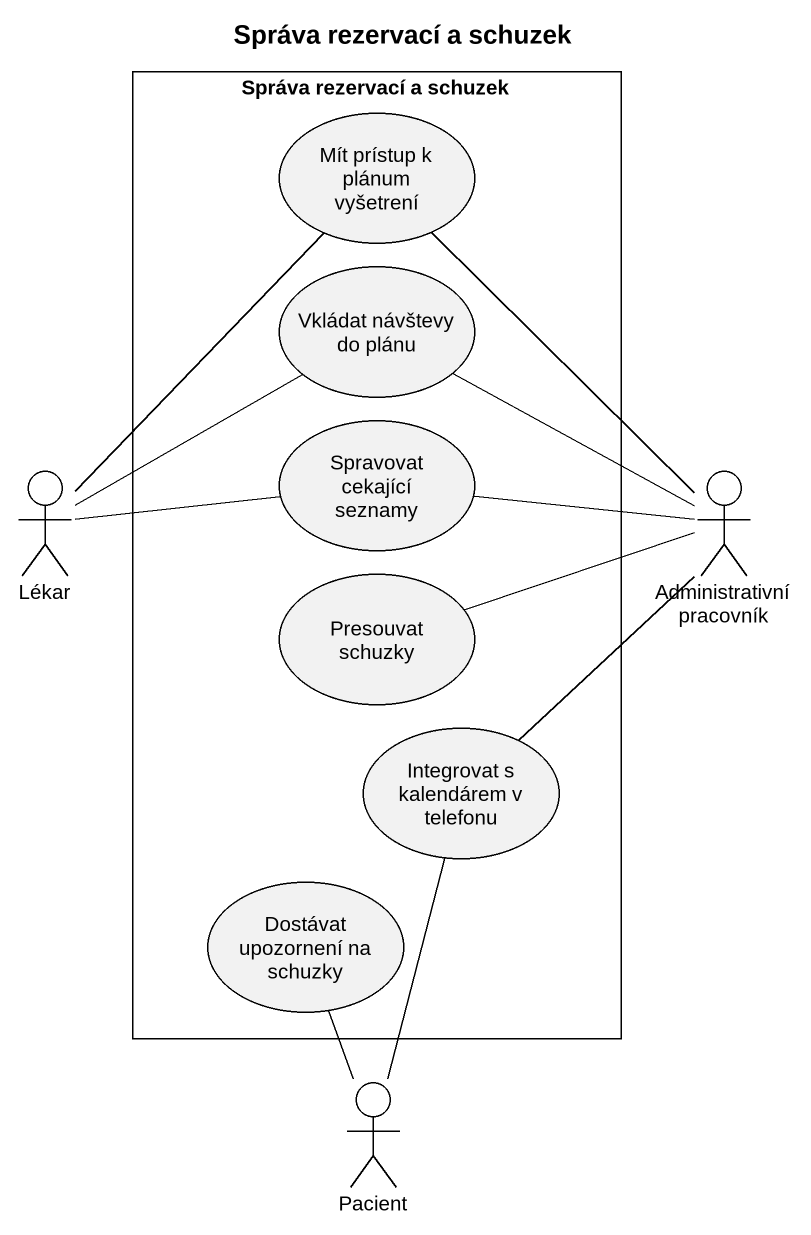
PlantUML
@startuml
title Správa rezervací a schuzek
rectangle "Správa rezervací a schuzek" as Správa_rezervací_a_schuzek {
  usecase "Mít prístup k plánum vyšetrení" as Mít_prístup_k_plánum
  usecase "Vkládat návštevy do plánu" as Vkládat_návštevy_do_plánu
  usecase "Spravovat cekající seznamy" as Spravovat_cekající_seznamy
  usecase "Presouvat schuzky" as Presouvat_schuzky
  usecase "Integrovat s kalendárem v telefonu" as Integrovat_s_kalendárem_v
  usecase "Dostávat upozornení na schuzky" as Dostávat_upozornení_na
}
actor Lékar
actor "Administrativní pracovník" as Administrativní_pracovník
actor Pacient
Lékar -up- Mít_prístup_k_plánum
Lékar -up- Vkládat_návštevy_do_plánu
Lékar -right- Spravovat_cekající_seznamy
Administrativní_pracovník -up- Mít_prístup_k_plánum
Administrativní_pracovník -up- Vkládat_návštevy_do_plánu
Administrativní_pracovník -left- Spravovat_cekající_seznamy
Presouvat_schuzky -right- Administrativní_pracovník
Integrovat_s_kalendárem_v -up- Administrativní_pracovník
Integrovat_s_kalendárem_v -- Pacient
Dostávat_upozornení_na -- Pacient
@enduml
